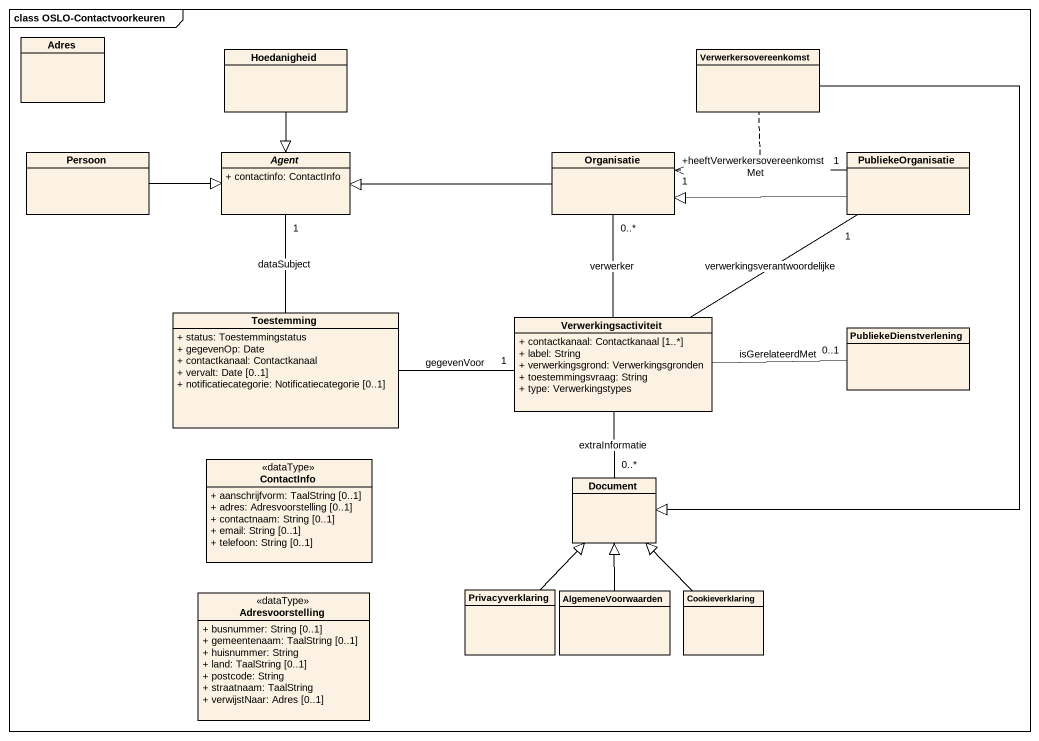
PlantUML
@startuml
mainframe class OSLO-Contactvoorkeuren
hide circle
hide empty members
skinparam classAttributeIconSize 0
class Adres
class Hoedanigheid
class Verwerkersovereenkomst
class Persoon
abstract class "Agent" as Agent_ {
  + contactinfo: ContactInfo
}
class Organisatie
class PubliekeOrganisatie
class Toestemming {
  + status: Toestemmingstatus
  + gegevenOp: Date
  + contactkanaal: Contactkanaal
  + vervalt: Date [0..1]
  + notificatiecategorie: Notificatiecategorie [0..1]
}
class Verwerkingsactiviteit {
  + contactkanaal: Contactkanaal [1..*]
  + label: String
  + verwerkingsgrond: Verwerkingsgronden
  + toestemmingsvraag: String
  + type: Verwerkingstypes
}
class PubliekeDienstverlening
class ContactInfo <<dataType>> {
  + aanschrijfvorm: TaalString [0..1]
  + adres: Adresvoorstelling [0..1]
  + contactnaam: String [0..1]
  + email: String [0..1]
  + telefoon: String [0..1]
}
class Document
class Adresvoorstelling <<dataType>> {
  + busnummer: String [0..1]
  + gemeentenaam: TaalString [0..1]
  + huisnummer: String
  + land: TaalString [0..1]
  + postcode: String
  + straatnaam: TaalString
  + verwijstNaar: Adres [0..1]
}
class Privacyverklaring
class AlgemeneVoorwaarden
class Cookieverklaring
Hoedanigheid --|> Agent_
Verwerkersovereenkomst --|> Document
Persoon -right-|> Agent_
Organisatie -left-|> Agent_
PubliekeOrganisatie -left-|> Organisatie
PubliekeOrganisatie "1" -left-> "+heeftVerwerkersovereenkomstMet\n1" Organisatie
(PubliekeOrganisatie, Organisatie) .. Verwerkersovereenkomst
Toestemming -up- "1" Agent_ : dataSubject
Toestemming -right- "1" Verwerkingsactiviteit : gegevenVoor
Verwerkingsactiviteit -up- "0..*" Organisatie : verwerker
Verwerkingsactiviteit -up- "1" PubliekeOrganisatie : verwerkingsverantwoordelijke
Verwerkingsactiviteit -right- "0..1" PubliekeDienstverlening : isGerelateerdMet
Verwerkingsactiviteit -- "0..*" Document : extraInformatie
Privacyverklaring -up-|> Document
AlgemeneVoorwaarden -up-|> Document
Cookieverklaring -up-|> Document
@enduml
